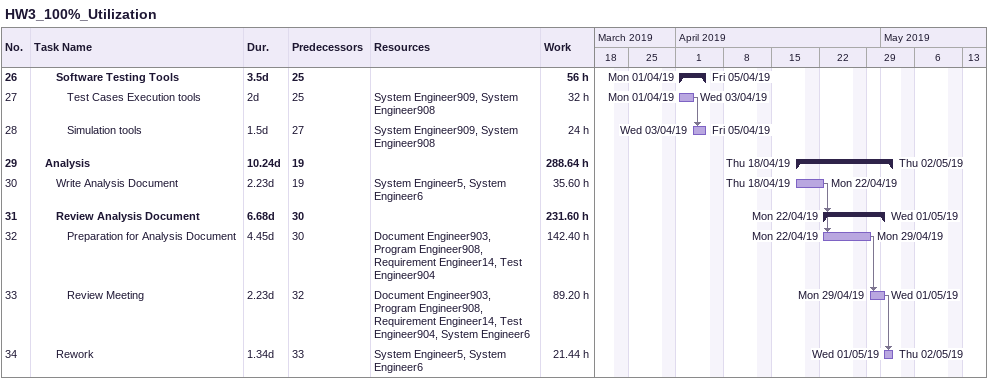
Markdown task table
HW3_100%_Utilization

| ID | Level | Task | Duration | Start | Finish | Predecessors | Resources | Work (h) |
|---|---|---|---|---|---|---|---|---|
| 26 | 3 | **Software Testing Tools** | 3.5d | 2019-04-01 | 2019-04-05 | 25 |  | 56 |
| 27 | 4 | Test Cases Execution tools | 2d | 2019-04-01 | 2019-04-03 | 25 | System Engineer909, System Engineer908 | 32 |
| 28 | 4 | Simulation tools | 1.5d | 2019-04-03 | 2019-04-05 | 27 | System Engineer909, System Engineer908 | 24 |
| 29 | 2 | **Analysis** | 10.24d | 2019-04-18 | 2019-05-02 | 19 |  | 288.64 |
| 30 | 3 | Write Analysis Document | 2.23d | 2019-04-18 | 2019-04-22 | 19 | System Engineer5, System Engineer6 | 35.60 |
| 31 | 3 | **Review Analysis Document** | 6.68d | 2019-04-22 | 2019-05-01 | 30 |  | 231.60 |
| 32 | 4 | Preparation for Analysis Document | 4.45d | 2019-04-22 | 2019-04-29 | 30 | Document Engineer903, Program Engineer908, Requirement Engineer14, Test Engineer904 | 142.40 |
| 33 | 4 | Review Meeting | 2.23d | 2019-04-29 | 2019-05-01 | 32 | Document Engineer903, Program Engineer908, Requirement Engineer14, Test Engineer904, System Engineer6 | 89.20 |
| 34 | 3 | Rework | 1.34d | 2019-05-01 | 2019-05-02 | 33 | System Engineer5, System Engineer6 | 21.44 |
